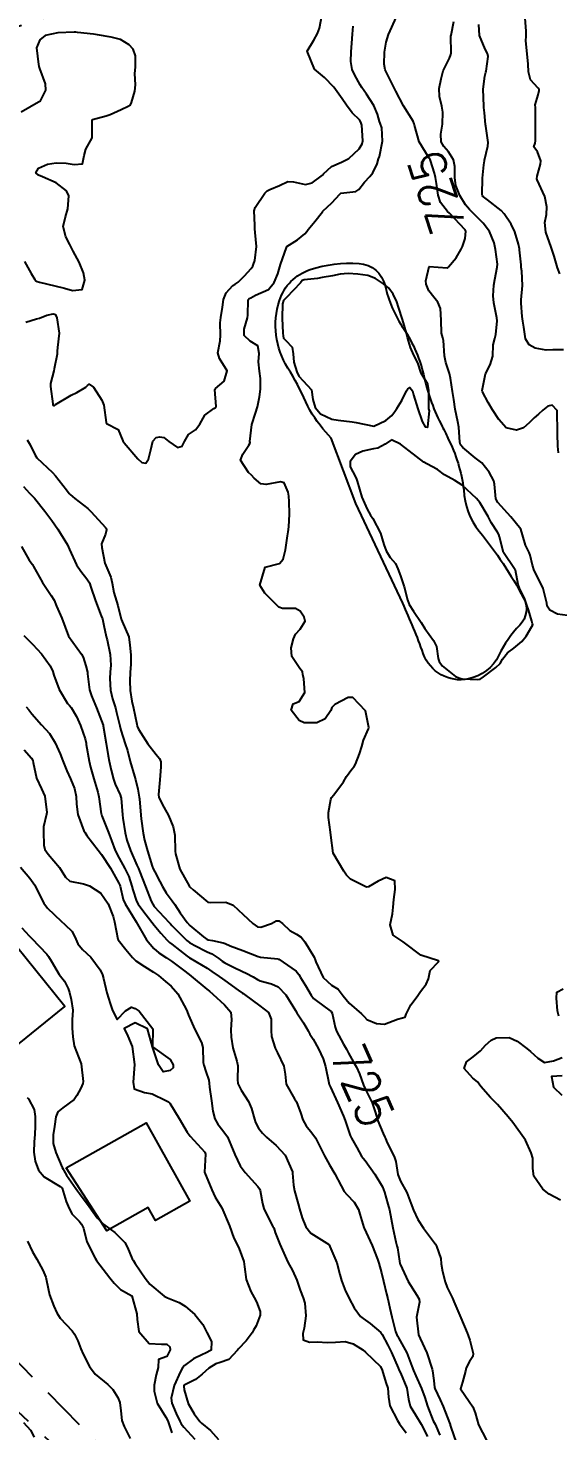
# Model space of a CAD drawing. Header units: metres. Extents: x 298520 to 308411, y 7433745 to 7450750.
# Drawn here: x 303946.2 to 304005.7, y 7440138.4 to 7440296 of the extents above; entities that cross this region are included whole.
import ezdxf
from ezdxf.enums import TextEntityAlignment as Align

# ---------------------------------------------------------------- set-up
doc = ezdxf.new("R2010")
doc.units = ezdxf.units.M
doc.header["$LTSCALE"] = 10
doc.linetypes.add('DASHED', pattern=[0.75, 0.5, -0.25])
for name, color, linetype in [('Cotas', 45, 'Continuous'), ('Curvas de Nivel 1m', 11, 'Continuous'), ('Curvas de Nivel 5m', 15, 'Continuous'), ('Edificações', 30, 'Continuous'), ('Hidrografia', 140, 'Continuous'), ('Vias Secundárias', 230, 'DASHED')]:
    doc.layers.add(name, color=color, linetype=linetype)
doc.styles.add('Style-STANDARD', font='STANDARD.shx')

msp = doc.modelspace()

# ---------------------------------------------------------------- linework, layer by layer
at = {"layer": 'Curvas de Nivel 1m', "flags": 128}
for points, elevation in [([(303945.95, 7440262.97), (303947.17, 7440263.34), (303947.49, 7440263.42), (303948.32, 7440263.73), (303949.01, 7440263.88), (303949.17, 7440263.86), (303949.27, 7440263.82), (303949.34, 7440263.72), (303949.44, 7440263.45), (303949.71, 7440261.71), (303949.52, 7440260.11), (303949.48, 7440259.71), (303949.47, 7440259.36), (303949.15, 7440257.72), (303949.09, 7440257.49), (303948.74, 7440256.06), (303948.74, 7440255.72), (303948.97, 7440253.8), (303948.99, 7440253.72), (303949.05, 7440253.61), (303949.16, 7440253.61), (303949.29, 7440253.72), (303951.06, 7440254.75), (303951.68, 7440255.07), (303952.7, 7440255.67), (303952.88, 7440255.86), (303953.08, 7440256.01), (303953.56, 7440255.67), (303954.5, 7440254.21), (303954.71, 7440253.65), (303954.97, 7440251.7), (303954.98, 7440251.65), (303955.02, 7440251.59), (303956.31, 7440250.92), (303956.84, 7440249.62), (303956.9, 7440249.52), (303957, 7440249.41), (303958.54, 7440247.6), (303958.97, 7440247.19), (303959.44, 7440247.12), (303959.72, 7440247.59), (303959.97, 7440248.61), (303960.21, 7440249.59), (303960.57, 7440250.02), (303961.01, 7440250.07), (303961.43, 7440250), (303962.01, 7440249.56), (303962.99, 7440248.9), (303963.52, 7440249.02), (303963.76, 7440249.54), (303964.22, 7440250.33), (303965.02, 7440250.88), (303965.49, 7440251.52), (303966.04, 7440252.51), (303967.05, 7440253.25), (303967.22, 7440253.33), (303967.33, 7440253.5), (303967.19, 7440255.39), (303967.26, 7440255.5), (303968.23, 7440256.34), (303968.54, 7440257.49), (303967.71, 7440258.89), (303967.5, 7440259.5), (303967.77, 7440260.86), (303967.8, 7440261.49), (303967.77, 7440262.89), (303967.84, 7440263.49), (303968.02, 7440264.66), (303968.13, 7440265.49), (303968.43, 7440266.26), (303969.21, 7440267.08), (303969.45, 7440267.24), (303969.78, 7440267.47), (303970.51, 7440268.18), (303971.24, 7440268.97), (303971.44, 7440269.26), (303971.53, 7440269.46), (303971.66, 7440269.87), (303971.86, 7440271.45), (303971.7, 7440273.04), (303971.68, 7440273.45), (303971.68, 7440273.84), (303971.58, 7440275.46), (303971.71, 7440275.85), (303972.79, 7440277.44), (303973.06, 7440277.71), (303973.34, 7440277.86), (303974.45, 7440278.31), (303975.35, 7440278.76), (303976.02, 7440278.73), (303977.35, 7440278.43), (303978.11, 7440278.61), (303979.12, 7440279.36), (303979.25, 7440279.48), (303979.37, 7440279.63), (303980.28, 7440280.45), (303981.38, 7440280.93), (303982.2, 7440281.33), (303983.39, 7440282.43), (303983.72, 7440282.99), (303983.77, 7440283.31), (303983.66, 7440285.07), (303983.61, 7440285.31), (303983.44, 7440285.63), (303982.58, 7440286.46), (303981.94, 7440287.33), (303981.46, 7440288.04), (303980.52, 7440289.35), (303979.49, 7440290.44), (303978.35, 7440291.37), (303977.52, 7440293.38), (303978.29, 7440294.63), (303978.71, 7440295.37), (303978.94, 7440295.98), (303979.19, 7440297.36)], 723), ([(303946.1, 7440249.75), (303946.43, 7440249.18), (303946.99, 7440248.04), (303947.19, 7440247.74), (303948.96, 7440246.06), (303949.3, 7440245.72), (303950.51, 7440244.13), (303950.83, 7440243.7), (303950.93, 7440243.59), (303951.45, 7440243.17), (303952.91, 7440242.04), (303953.28, 7440241.67), (303954.89, 7440239.91), (303955, 7440239.76), (303955.02, 7440239.65), (303954.88, 7440239.14), (303954.45, 7440238.07), (303954.5, 7440237.65), (303954.84, 7440235.9), (303954.92, 7440235.65), (303955.5, 7440234.32), (303955.66, 7440233.64), (303955.84, 7440232.59), (303956.13, 7440231.63), (303956.28, 7440231.13), (303956.66, 7440229.62), (303956.68, 7440229.54), (303956.76, 7440229.33), (303957.53, 7440227.61), (303957.64, 7440226.7), (303957.74, 7440225.61), (303957.76, 7440224.55), (303957.65, 7440223.61), (303957.62, 7440222.67), (303957.68, 7440221.61), (303957.87, 7440220.38), (303958.05, 7440219.61), (303958.42, 7440217.81), (303958.47, 7440217.6), (303958.62, 7440217.24), (303959.66, 7440215.59), (303960.58, 7440214.4), (303960.95, 7440213.95), (303961.1, 7440213.57), (303961.12, 7440213.02), (303961, 7440211.57), (303960.85, 7440209.9), (303960.89, 7440209.57), (303961.44, 7440208.5), (303961.98, 7440207.56), (303962.48, 7440206.3), (303962.66, 7440205.55), (303962.68, 7440205.34), (303962.72, 7440203.55), (303962.76, 7440203.24), (303963.26, 7440201.54), (303964.29, 7440199.65), (303964.37, 7440199.53), (303964.4, 7440199.49), (303964.74, 7440199.19), (303966.39, 7440197.83), (303966.65, 7440197.77), (303968.39, 7440197.83), (303969.23, 7440197.47), (303970.37, 7440196.45), (303971.43, 7440195.44), (303971.97, 7440195.05), (303972.35, 7440195), (303973.55, 7440195.42), (303974.06, 7440195.71), (303974.36, 7440195.73), (303974.78, 7440195.41), (303975.6, 7440194.65), (303976.34, 7440194.22), (303976.87, 7440193.91), (303977.27, 7440193.38), (303978.31, 7440191.66), (303978.45, 7440191.36), (303978.52, 7440191.14), (303979.35, 7440189.35), (303980.27, 7440188.5), (303981, 7440188.06), (303981.59, 7440187.32), (303982.25, 7440186.48), (303983.65, 7440185.3), (303983.93, 7440184.99), (303984.23, 7440184.66), (303985.32, 7440184.18), (303986.22, 7440184.14), (303987.68, 7440184.7), (303988.23, 7440184.85), (303988.55, 7440184.92), (303988.65, 7440185.24), (303989.17, 7440186.31), (303989.87, 7440187.22), (303990.03, 7440187.46), (303990.27, 7440187.8), (303990.89, 7440188.6), (303991.15, 7440189.21), (303991.35, 7440190.15), (303992.3, 7440191.12), (303992.32, 7440191.2), (303992.3, 7440191.22), (303992.27, 7440191.23), (303990.31, 7440191.86), (303988.46, 7440193.24), (303988.33, 7440193.35), (303987.19, 7440194.1), (303986.86, 7440195.26), (303987.13, 7440196.5), (303987.21, 7440197.26), (303987.27, 7440198.13), (303987.42, 7440199.25), (303987.37, 7440200.21), (303986.42, 7440200.61), (303985.5, 7440200.19), (303984.41, 7440199.53), (303984.2, 7440199.5), (303982.41, 7440200.39), (303981.97, 7440200.87), (303981.67, 7440201.32), (303980.45, 7440203.34), (303980.19, 7440205.34), (303980.14, 7440205.68), (303979.93, 7440207.35), (303979.95, 7440207.91), (303980.19, 7440209.34), (303980.28, 7440209.58), (303980.53, 7440209.86), (303981.6, 7440211.32), (303981.95, 7440211.92), (303982.56, 7440212.77), (303982.81, 7440213.06), (303982.96, 7440213.31), (303983.41, 7440214.48), (303983.67, 7440215.3), (303983.88, 7440216.02), (303984.42, 7440217.29), (303984.47, 7440217.45), (303984.09, 7440219.3), (303982.66, 7440220.8), (303982.15, 7440220.81), (303980.65, 7440220.04), (303980.32, 7440219.67), (303980.18, 7440219.34), (303979.57, 7440218.41), (303978.63, 7440217.96), (303977.2, 7440217.96), (303976.63, 7440218.24), (303975.73, 7440219.4), (303975.96, 7440220.09), (303976.65, 7440220.35), (303977.26, 7440221.38), (303977.15, 7440222.91), (303977.07, 7440223.38), (303977.01, 7440223.7), (303976.7, 7440224.07), (303975.83, 7440225.4), (303975.74, 7440226.39), (303975.99, 7440227.4), (303976.23, 7440227.91), (303976.75, 7440228.47), (303977.31, 7440229.38), (303977.21, 7440229.83), (303976.77, 7440230.52), (303976.21, 7440230.82), (303974.78, 7440230.81), (303974.34, 7440230.97), (303973.89, 7440231.42), (303972.8, 7440232.52), (303972.23, 7440233.44), (303972.83, 7440235.43), (303974.42, 7440235.84), (303974.84, 7440236.36), (303975.1, 7440237.41), (303975.33, 7440238.95), (303975.4, 7440239.4), (303975.48, 7440239.99), (303975.57, 7440241.4), (303975.52, 7440242.81), (303975.47, 7440243.4), (303975.42, 7440243.88), (303974.95, 7440244.91), (303974.55, 7440245.02), (303972.95, 7440244.72), (303972.33, 7440244.82), (303971.59, 7440245.45), (303971.28, 7440245.78), (303970.96, 7440246.09), (303970.07, 7440247.47), (303970.3, 7440248.15), (303971, 7440249.13), (303971.12, 7440249.34), (303971.13, 7440249.46), (303971.12, 7440249.57), (303971.32, 7440251.46), (303971.75, 7440252.74), (303971.97, 7440253.45), (303972.19, 7440254.57), (303972.29, 7440255.44), (303972.29, 7440256.65), (303972.19, 7440257.44), (303972.06, 7440258.49), (303972.15, 7440259.44), (303972, 7440260.32), (303971.14, 7440260.81), (303970.47, 7440261.47), (303970.46, 7440262.16), (303970.84, 7440263.46), (303970.88, 7440263.76), (303970.92, 7440265.46), (303971.04, 7440265.62), (303971.2, 7440265.71), (303971.73, 7440265.98), (303973.2, 7440266.63), (303973.85, 7440267.42), (303974.25, 7440268.4), (303974.56, 7440269.42), (303975.21, 7440271.36), (303975.23, 7440271.41), (303975.24, 7440271.43), (303975.26, 7440271.47), (303976.45, 7440272.22), (303977.29, 7440272.89), (303977.51, 7440273.16), (303977.66, 7440273.38), (303978.39, 7440274.28), (303979.26, 7440275.36), (303979.29, 7440275.39), (303979.31, 7440275.41), (303980.32, 7440276.35), (303981.21, 7440277.34), (303981.27, 7440277.41), (303981.33, 7440277.45), (303983, 7440277.65), (303983.34, 7440277.84), (303983.98, 7440278.67), (303984.58, 7440279.3), (303984.92, 7440279.74), (303985.38, 7440280.74), (303985.56, 7440281.29), (303985.65, 7440281.55), (303986, 7440283.28), (303985.92, 7440284.79), (303985.74, 7440285.29), (303985.66, 7440285.51), (303985.44, 7440286.3), (303985.03, 7440287.29), (303984.2, 7440288.58), (303983.67, 7440289.31), (303983.49, 7440289.62), (303982.88, 7440290.7), (303982.6, 7440291.32), (303982.43, 7440292.25), (303982.46, 7440293.32), (303982.55, 7440294.31), (303982.63, 7440295.32), (303982.69, 7440296.19)], 724), ([(304005.76, 7440248.28), (304005.67, 7440249.04), (304005.65, 7440250.41), (304005.63, 7440251.04), (304005.62, 7440252.47), (304005.61, 7440253.04), (304005.06, 7440253.62), (304004.57, 7440253.54), (304003.98, 7440253.06), (304003.5, 7440252.61), (304003.04, 7440252.22), (304002.45, 7440251.66), (304001.83, 7440251.09), (304001.02, 7440250.82), (303999.88, 7440251.11), (303999.04, 7440252.01), (303998.36, 7440253.13), (303997.85, 7440253.93), (303997.23, 7440255.15), (303997.2, 7440255.28), (303997.55, 7440257.14), (303998.07, 7440258.18), (303998.37, 7440259.13), (303998.42, 7440260.41), (303998.6, 7440261.13), (303998.71, 7440261.56), (303998.88, 7440263.12), (303998.84, 7440263.46), (303998.48, 7440265.13), (303998.42, 7440265.9), (303998.51, 7440267.13), (303998.61, 7440267.74), (303998.88, 7440269.12), (303998.9, 7440269.47), (303998.69, 7440271.13), (303998.52, 7440271.88), (303998.01, 7440273.13), (303997.3, 7440274.06), (303996.22, 7440275.16), (303995.78, 7440275.62), (303995.32, 7440276.14), (303994.66, 7440277.18), (303994.24, 7440278.29), (303994.1, 7440279.18), (303994.1, 7440280.45), (303993.96, 7440281.18), (303993.39, 7440282.07), (303992.88, 7440282.68), (303992.58, 7440283.2), (303992.54, 7440284.08), (303992.72, 7440285.2), (303992.78, 7440286.53), (303992.66, 7440287.2), (303992.38, 7440288.3), (303992.35, 7440289.21), (303992.57, 7440290.28), (303992.82, 7440291.2), (303993.52, 7440292.6), (303993.68, 7440293.03), (303993.7, 7440293.19), (303993.68, 7440295.06), (303993.69, 7440295.19), (303994.02, 7440296.74)], 726), ([(304006.3, 7440259.87), (304005.13, 7440259.87), (304004.38, 7440259.81), (304003.13, 7440260.03), (304002.47, 7440260.41), (304002.04, 7440261.09), (304001.85, 7440262.4), (304001.76, 7440263.09), (304001.67, 7440263.59), (304001.55, 7440265.09), (304001.57, 7440265.47), (304001.71, 7440267.09), (304001.63, 7440268.7), (304001.58, 7440269.09), (304001.55, 7440269.4), (304001.39, 7440271.1), (304001.37, 7440271.21), (304001.27, 7440271.71), (304000.87, 7440273.1), (304000.45, 7440273.96), (303999.67, 7440275.12), (303999.32, 7440275.5), (303997.78, 7440276.68), (303997.33, 7440277.03), (303997.27, 7440277.08), (303997.23, 7440277.14), (303997.19, 7440277.28), (303997.22, 7440279.14), (303997.38, 7440280.62), (303997.45, 7440281.07), (303997.46, 7440281.14), (303997.81, 7440282.73), (303997.84, 7440283.14), (303997.59, 7440284.98), (303997.57, 7440285.14), (303997.45, 7440286.46), (303997.38, 7440287.07), (303997.38, 7440287.14), (303997.38, 7440287.21), (303997.31, 7440289.14), (303997.5, 7440290.57), (303997.6, 7440291.04), (303997.62, 7440291.14), (303997.87, 7440292.79), (303997.8, 7440293.14), (303997.53, 7440293.61), (303996.89, 7440295.15), (303996.81, 7440296.4)], 727), ([(304005.89, 7440268.39), (304005.64, 7440269.05), (304005.26, 7440270.36), (304005.06, 7440271.05), (304004.93, 7440271.39), (304004.32, 7440273.06), (304004.22, 7440274.14), (304004.39, 7440275.06), (304004.46, 7440275.92), (304004.23, 7440277.06), (304003.36, 7440278.94), (304003.31, 7440279.07), (304003.37, 7440279.34), (304003.74, 7440280.7), (304003.76, 7440281.07), (304003.39, 7440282.1), (304002.99, 7440282.66), (304003.12, 7440283.07), (304003.17, 7440283.31), (304003.16, 7440285.07), (304003.18, 7440286.81), (304003.17, 7440287.07), (304003.15, 7440287.38), (304003.47, 7440288.49), (304003.58, 7440288.97), (304003.58, 7440289.07), (304003.48, 7440289.23), (304002.6, 7440290.19), (304002.39, 7440291.09), (304002.36, 7440291.93), (304002.24, 7440293.09), (304002.09, 7440294.55), (304002.11, 7440295.09), (304002.12, 7440295.65), (304002.02, 7440297.09)], 728), ([(303945.82, 7440269.76), (303946.57, 7440268.41), (303946.95, 7440267.74), (303947.08, 7440267.61), (303947.21, 7440267.54), (303947.49, 7440267.46), (303949.21, 7440267.05), (303950.28, 7440266.78), (303951.2, 7440266.52), (303952.27, 7440266.62), (303952.57, 7440267.68), (303952.41, 7440268.49), (303951.95, 7440269.68), (303951.26, 7440270.95), (303951.02, 7440271.45), (303950.9, 7440271.7), (303950.44, 7440272.53), (303950.14, 7440273.71), (303950.4, 7440274.8), (303950.68, 7440275.7), (303950.79, 7440277.16), (303950.52, 7440277.7), (303949.35, 7440278.6), (303947.82, 7440279.27), (303947.36, 7440279.47), (303947.08, 7440279.74), (303947.37, 7440280.27), (303948.38, 7440280.72), (303949.37, 7440280.84), (303950.5, 7440280.83), (303951.37, 7440280.65), (303952.3, 7440280.75), (303952.49, 7440281.68), (303952.69, 7440282.39), (303953.41, 7440283.67), (303953.4, 7440285.67), (303953.4, 7440285.7), (303953.43, 7440285.72), (303954.96, 7440286.13), (303955.44, 7440286.29), (303956.64, 7440286.83), (303957.45, 7440287.2), (303957.7, 7440287.37), (303957.81, 7440287.62), (303958.18, 7440288.9), (303958.25, 7440289.61), (303958.21, 7440290.9), (303958.27, 7440291.61), (303958.28, 7440292.86), (303957.99, 7440293.62), (303957.54, 7440294.09), (303956.59, 7440294.69), (303955.55, 7440294.96), (303953.99, 7440295.22), (303953.55, 7440295.29), (303951.76, 7440295.48), (303951.55, 7440295.51), (303951.38, 7440295.52), (303949.55, 7440295.46), (303948.14, 7440295.14), (303947.54, 7440294.68), (303947.17, 7440293.75), (303947.36, 7440291.89), (303947.4, 7440291.74), (303947.42, 7440291.66), (303947.5, 7440291.46), (303948.11, 7440289.73), (303948.17, 7440289.03), (303947.51, 7440287.74), (303947.47, 7440287.72), (303947.45, 7440287.71), (303947.37, 7440287.66), (303945.44, 7440286.56)], 722), ([(303945.45, 7440237.76), (303946.34, 7440236.24), (303946.7, 7440235.74), (303946.75, 7440235.66), (303946.83, 7440235.52), (303947.84, 7440233.73), (303948.79, 7440232.25), (303949.12, 7440231.72), (303949.41, 7440231.08), (303950.01, 7440229.71), (303950.74, 7440227.7), (303952.2, 7440225.68), (303952.38, 7440225.34), (303952.7, 7440224.35), (303952.87, 7440223.67), (303952.89, 7440223.47), (303953.12, 7440221.67), (303953.34, 7440220.98), (303953.89, 7440219.66), (303954.62, 7440217.71), (303954.64, 7440217.66), (303954.64, 7440217.65), (303954.65, 7440217.63), (303954.97, 7440215.64), (303955.2, 7440214.26), (303955.32, 7440213.64), (303955.55, 7440212.64), (303955.8, 7440211.63), (303955.98, 7440211.07), (303956.53, 7440209.88), (303956.63, 7440209.62), (303956.65, 7440209.49), (303956.81, 7440207.62), (303956.84, 7440207.27), (303957.1, 7440205.61), (303957.28, 7440204.79), (303957.69, 7440203.61), (303958.43, 7440201.97), (303958.6, 7440201.6), (303958.72, 7440201.3), (303959.38, 7440199.59), (303960.03, 7440197.94), (303960.2, 7440197.58), (303960.38, 7440197.34), (303962.03, 7440195.55), (303962.18, 7440195.38), (303962.35, 7440195.21), (303964.04, 7440193.53), (303964.33, 7440193.31), (303964.84, 7440193.01), (303966.32, 7440192.26), (303966.83, 7440192.01), (303967.62, 7440191.49), (303968.01, 7440191.2), (303968.3, 7440191.02), (303969.25, 7440190.51), (303970.29, 7440190.03), (303970.68, 7440189.85), (303971.48, 7440189.44), (303971.98, 7440189.14), (303972.28, 7440188.99), (303973.52, 7440188.66), (303974.27, 7440188.32), (303975.15, 7440187.4), (303976.24, 7440185.64), (303976.39, 7440185.39), (303977.12, 7440184.28), (303977.64, 7440183.37), (303977.84, 7440183), (303978.2, 7440182.42), (303978.81, 7440181.35), (303979.32, 7440180.21), (303979.6, 7440179.35), (303979.97, 7440177.52), (303980.01, 7440177.34), (303980.14, 7440177.03), (303980.95, 7440175.33), (303981.63, 7440173.79), (303981.81, 7440173.32), (303982.08, 7440172.5), (303982.37, 7440171.61), (303982.5, 7440171.31), (303983.1, 7440170.26), (303983.63, 7440169.3), (303983.81, 7440169.07), (303984.04, 7440168.82), (303985.13, 7440167.28), (303986, 7440165.84), (303986.23, 7440165.27), (303986.61, 7440163.89), (303986.77, 7440163.26), (303986.97, 7440162.26), (303987.16, 7440161.25), (303987.5, 7440159.67), (303987.62, 7440159.24), (303987.67, 7440159), (303987.91, 7440157.49), (303987.95, 7440157.24), (303987.98, 7440157.16), (303988.87, 7440155.23), (303989.86, 7440153.69), (303990.1, 7440153.22), (303990.15, 7440152.92), (303989.83, 7440151.22), (303990.04, 7440149.22), (303990.21, 7440148.81), (303990.98, 7440147.21), (303991.57, 7440145.39), (303991.6, 7440145.2), (303991.74, 7440144.09), (303991.83, 7440143.3), (303991.86, 7440143.2), (303992.48, 7440141.95), (303992.81, 7440141.18), (303993.51, 7440139.34), (303993.58, 7440139.17), (303993.61, 7440139.1), (303993.68, 7440138.85), (303994.28, 7440137.16)], 726), ([(303945.73, 7440227.76), (303946.73, 7440226.77), (303947.72, 7440225.73), (303948.7, 7440224.35), (303949, 7440223.72), (303949.1, 7440223.3), (303949.68, 7440221.71), (303950.65, 7440220.14), (303950.85, 7440219.9), (303951.03, 7440219.69), (303951.64, 7440218.69), (303952.11, 7440217.68), (303952.6, 7440216.15), (303952.71, 7440215.67), (303952.73, 7440215.53), (303953.08, 7440213.66), (303953.23, 7440212.99), (303953.6, 7440211.66), (303954.03, 7440210.16), (303954.14, 7440209.65), (303954.43, 7440207.73), (303954.45, 7440207.65), (303954.5, 7440207.51), (303955.22, 7440205.64), (303955.56, 7440204.73), (303955.99, 7440203.63), (303956.44, 7440202.76), (303957.08, 7440201.62), (303957.5, 7440200.7), (303957.86, 7440199.61), (303957.98, 7440199.19), (303958.39, 7440197.95), (303958.56, 7440197.6), (303959.08, 7440196.89), (303960.1, 7440195.58), (303960.35, 7440195.24), (303961.1, 7440194.33), (303961.83, 7440193.56), (303962.09, 7440193.31), (303962.33, 7440193.12), (303964.08, 7440191.77), (303964.31, 7440191.59), (303964.41, 7440191.53), (303966.3, 7440190.4), (303966.84, 7440190.05), (303967.65, 7440189.49), (303968.02, 7440189.22), (303968.28, 7440189.02), (303969.78, 7440187.95), (303970.26, 7440187.62), (303970.36, 7440187.55), (303970.49, 7440187.46), (303972.24, 7440186.19), (303973.18, 7440185.42), (303973.51, 7440184.7), (303973.49, 7440183.42), (303973.54, 7440182.75), (303973.93, 7440181.41), (303974.19, 7440180.9), (303974.92, 7440179.4), (303975.06, 7440178.49), (303975.19, 7440177.4), (303976.12, 7440175.74), (303976.33, 7440175.39), (303976.81, 7440174.08), (303977.04, 7440173.38), (303977.43, 7440172.71), (303978.08, 7440171.93), (303978.48, 7440171.36), (303978.94, 7440170.47), (303979.5, 7440169.35), (303980.03, 7440168.34), (303980.63, 7440167.33), (303981.37, 7440165.96), (303981.7, 7440165.32), (303981.99, 7440164.99), (303982.82, 7440164.15), (303983.29, 7440163.3), (303983.45, 7440162.78), (303983.91, 7440161.29), (303983.95, 7440161.2), (303984.84, 7440159.28), (303985.45, 7440157.73), (303985.6, 7440157.27), (303985.89, 7440156.18), (303986.1, 7440155.27), (303986.44, 7440153.84), (303986.58, 7440153.26), (303986.81, 7440152.23), (303987.03, 7440151.25), (303987.45, 7440149.6), (303987.61, 7440149.24), (303987.67, 7440149.11), (303987.8, 7440148.9), (303988.72, 7440147.23), (303989.29, 7440145.7), (303989.47, 7440145.22), (303989.75, 7440144.63), (303990.38, 7440143.21), (303990.75, 7440142.18), (303991.05, 7440141.21), (303991.69, 7440139.59), (303991.89, 7440139.2), (303992.45, 7440137.97)], 727), ([(303945.98, 7440219.75), (303946.3, 7440219.41), (303946.64, 7440218.98), (303947.7, 7440217.73), (303948.61, 7440216.75), (303949.26, 7440215.71), (303949.81, 7440214.48), (303950.11, 7440213.7), (303950.56, 7440212.59), (303950.97, 7440211.69), (303951.42, 7440210.58), (303951.6, 7440209.68), (303951.64, 7440208.81), (303951.81, 7440207.68), (303952.48, 7440205.83), (303952.57, 7440205.67), (303952.81, 7440205.32), (303954.06, 7440203.65), (303954.45, 7440203.17), (303955.47, 7440201.64), (303956.41, 7440199.95), (303956.51, 7440199.74), (303956.54, 7440199.63), (303956.89, 7440198.12), (303957.09, 7440197.62), (303958.35, 7440195.6), (303959.5, 7440193.59), (303960.32, 7440192.62), (303960.88, 7440192.13), (303961.73, 7440191.56), (303962.31, 7440191.18), (303963.64, 7440190.19), (303964.29, 7440189.7), (303964.5, 7440189.53), (303966.27, 7440188.04), (303966.57, 7440187.81), (303966.93, 7440187.5), (303968.25, 7440186.31), (303968.95, 7440185.47), (303969.06, 7440184.64), (303968.96, 7440183.47), (303968.99, 7440182.68), (303969.2, 7440181.47), (303969.66, 7440179.98), (303969.76, 7440179.46), (303969.7, 7440177.91), (303969.74, 7440177.46), (303970.13, 7440176.72), (303970.95, 7440175.45), (303971.3, 7440174.64), (303971.61, 7440173.44), (303971.73, 7440173.08), (303972.08, 7440172.44), (303972.54, 7440171.89), (303972.96, 7440171.42), (303974.06, 7440170.48), (303975.08, 7440169.4), (303975.88, 7440167.54), (303975.91, 7440167.39), (303976, 7440166.03), (303976.12, 7440165.39), (303976.52, 7440163.93), (303976.66, 7440163.38), (303976.96, 7440162.37), (303977.37, 7440161.37), (303977.94, 7440160.65), (303979.74, 7440159.53), (303979.92, 7440159.43), (303980, 7440159.34), (303980.08, 7440159.17), (303980.85, 7440157.33), (303981.22, 7440155.99), (303981.38, 7440155.32), (303981.86, 7440154.15), (303982.13, 7440153.59), (303982.27, 7440153.31), (303982.8, 7440152.26), (303983.54, 7440151.29), (303983.83, 7440151.06), (303984.61, 7440150.5), (303985.81, 7440149.49), (303985.96, 7440149.27), (303986.59, 7440148.06), (303986.99, 7440147.25), (303987.76, 7440145.54), (303987.88, 7440145.24), (303988.01, 7440144.97), (303988.72, 7440143.23), (303988.93, 7440142.02), (303989.09, 7440141.23), (303989.7, 7440140.23), (303990.34, 7440139.21), (303991.05, 7440137.82)], 728), ([(303945.75, 7440214.92), (303946.58, 7440214.01), (303946.73, 7440213.74), (303946.79, 7440213.52), (303947.16, 7440211.73), (303947.71, 7440210.55), (303948.07, 7440209.72), (303948.31, 7440207.91), (303948.29, 7440207.72), (303947.94, 7440206.27), (303947.92, 7440205.73), (303947.97, 7440204.21), (303948.1, 7440203.72), (303948.45, 7440203.23), (303949.74, 7440201.71), (303950.42, 7440200.62), (303950.89, 7440200.17), (303952.41, 7440199.89), (303953.1, 7440199.66), (303954.39, 7440198.82), (303955.21, 7440197.64), (303955.77, 7440196.22), (303955.92, 7440195.63), (303956.29, 7440193.68), (303956.31, 7440193.63), (303956.33, 7440193.59), (303957.19, 7440192.49), (303957.92, 7440191.61), (303958.31, 7440191.23), (303959.29, 7440190.6), (303960.29, 7440189.98), (303960.85, 7440189.57), (303961.63, 7440188.91), (303962.27, 7440188.39), (303963.01, 7440187.54), (303963.95, 7440185.82), (303964.07, 7440185.53), (303964.23, 7440185.14), (303964.94, 7440183.52), (303965.66, 7440182.05), (303965.82, 7440181.51), (303965.87, 7440179.81), (303965.92, 7440179.51), (303966.16, 7440178.82), (303966.49, 7440177.85), (303966.54, 7440177.5), (303966.58, 7440177.06), (303966.78, 7440175.5), (303966.96, 7440174.36), (303967.18, 7440173.49), (303967.5, 7440172.9), (303968.08, 7440172.19), (303968.58, 7440171.47), (303968.97, 7440170.56), (303969.4, 7440169.47), (303970.03, 7440168.21), (303970.57, 7440167.45), (303972, 7440165.9), (303972.2, 7440165.64), (303972.28, 7440165.44), (303972.52, 7440163.98), (303972.68, 7440163.43), (303973.09, 7440162.55), (303973.7, 7440161.41), (303973.78, 7440161.24), (303973.94, 7440160.74), (303974.47, 7440159.4), (303974.9, 7440158.41), (303975.37, 7440157.4), (303975.89, 7440156.47), (303976.36, 7440155.38), (303976.75, 7440154.26), (303977.08, 7440153.37), (303977.26, 7440152.78), (303977.4, 7440151.37), (303977.19, 7440149.99), (303977.04, 7440149.37), (303977.09, 7440148.67), (303977.79, 7440148.42), (303978.7, 7440148.45), (303979.79, 7440148.37), (303980.73, 7440148.4), (303981.79, 7440148.49), (303982.7, 7440148.22), (303983.79, 7440147.54), (303984.1, 7440147.29), (303985.76, 7440145.67), (303985.94, 7440145.27), (303986.36, 7440143.88), (303986.58, 7440143.26), (303986.68, 7440142.22), (303986.82, 7440141.25), (303987.69, 7440139.63), (303987.92, 7440139.24), (303988.65, 7440138.21)], 729), ([(303945.52, 7440194.93), (303946.34, 7440194.03), (303946.64, 7440193.74), (303948.32, 7440191.97), (303948.5, 7440191.72), (303948.79, 7440191.23), (303949.7, 7440189.71), (303950.28, 7440188.94), (303950.71, 7440188.14), (303950.84, 7440187.69), (303951.05, 7440186.89), (303951.22, 7440185.69), (303951.15, 7440184.62), (303951.16, 7440183.69), (303951.22, 7440182.7), (303951.37, 7440181.68), (303952.16, 7440179.67), (303952.38, 7440177.67), (303952.36, 7440177.44), (303952.13, 7440176.93), (303951.69, 7440176.11), (303951.37, 7440175.68), (303950.1, 7440174.74), (303949.53, 7440174.27), (303949.33, 7440173.71), (303949.16, 7440172.63), (303949.01, 7440171.71), (303949.04, 7440170.73), (303949.32, 7440169.71), (303950.03, 7440168.03), (303950.14, 7440167.82), (303950.21, 7440167.7), (303950.53, 7440167.18), (303951.57, 7440165.68), (303951.74, 7440165.42), (303951.99, 7440165.1), (303953.08, 7440163.66), (303953.96, 7440162.38), (303954.7, 7440161.64), (303955.94, 7440160.74), (303957.06, 7440159.61), (303957.36, 7440159.05), (303957.9, 7440157.77), (303958.01, 7440157.6), (303958.24, 7440157.26), (303959.37, 7440155.59), (303959.87, 7440154.93), (303961.47, 7440153.56), (303961.85, 7440153.37), (303963.17, 7440152.87), (303963.84, 7440152.47), (303964.93, 7440151.52), (303965.82, 7440150.39), (303966.29, 7440149.5), (303966.79, 7440148.49), (303966.76, 7440147.5), (303966.12, 7440147.17), (303965.78, 7440147.04), (303964.76, 7440146.53), (303963.76, 7440145.79), (303963.56, 7440145.53), (303963.32, 7440145.1), (303962.59, 7440143.55), (303962.27, 7440142.11), (303962.34, 7440141.55), (303962.83, 7440140.41), (303963.24, 7440139.54), (303963.39, 7440139.25), (303963.68, 7440138.88), (303964.92, 7440137.52)], 731), ([(303946.11, 7440175.88), (303946.25, 7440175.75), (303946.9, 7440174.53), (303947.01, 7440173.74), (303947.01, 7440172.66), (303946.95, 7440171.74), (303946.89, 7440170.9), (303946.87, 7440169.74), (303947.01, 7440168.72), (303947.39, 7440167.73), (303948.01, 7440166.97), (303949.81, 7440165.89), (303949.99, 7440165.76), (303950.03, 7440165.7), (303950.49, 7440164.21), (303950.69, 7440163.69), (303951.1, 7440162.82), (303951.96, 7440162), (303952.22, 7440161.67), (303952.41, 7440161.2), (303952.79, 7440159.66), (303953.73, 7440157.83), (303953.85, 7440157.65), (303953.9, 7440157.57), (303955.39, 7440155.63), (303955.87, 7440155.02), (303956.58, 7440154.34), (303957.85, 7440153.6), (303958.41, 7440151.59), (303958.47, 7440150.95), (303958.65, 7440149.59), (303959.79, 7440148.27), (303961.18, 7440148.18), (303961.79, 7440148.19), (303962.13, 7440147.9), (303962.17, 7440147.55), (303961.78, 7440146.8), (303960.86, 7440146.48), (303960.82, 7440145.57), (303960.57, 7440144.75), (303960.38, 7440143.57), (303960.38, 7440142.92), (303960.71, 7440141.57), (303961.69, 7440139.99), (303961.9, 7440139.56), (303962.36, 7440138.24)], 732), ([(303946.13, 7440159.75), (303946.72, 7440158.55), (303947.18, 7440157.73), (303947.88, 7440156.5), (303948.21, 7440155.72), (303948.26, 7440155.32), (303948.61, 7440153.71), (303949.08, 7440152.47), (303949.42, 7440151.7), (303949.82, 7440151.09), (303951.16, 7440149.68), (303951.43, 7440149.31), (303951.79, 7440148.55), (303952.13, 7440147.67), (303952.39, 7440147.05), (303953.11, 7440145.66), (303953.75, 7440144.81), (303955.15, 7440143.64), (303955.73, 7440143.1), (303956.3, 7440142.2), (303956.5, 7440141.62), (303956.61, 7440140.71), (303956.73, 7440139.61), (303956.99, 7440138.92), (303957.66, 7440137.6)], 733), ([(303945.68, 7440139.39), (303946.46, 7440138.53), (303946.9, 7440137.73)], 734)]:
    msp.add_lwpolyline(points, dxfattribs=dict(at, elevation=elevation))
at = {"layer": 'Curvas de Nivel 1m', "elevation": 724, "flags": 128}
for points in [[(303975.2, 7440265.72), (303974.89, 7440265.41), (303974.78, 7440265), (303974.73, 7440263.41), (303974.82, 7440261.74), (303974.83, 7440261.41), (303974.88, 7440261.15), (303975.14, 7440260.91), (303975.87, 7440260.14), (303975.96, 7440259.4), (303976.04, 7440258.47), (303976.36, 7440257.39), (303976.6, 7440256.9), (303977.08, 7440256.37), (303978.04, 7440255.37), (303978.16, 7440254.27), (303978.43, 7440253.37), (303979.04, 7440252.65), (303980.31, 7440252.07), (303981.03, 7440251.94), (303982.6, 7440251.75), (303983.03, 7440251.69), (303985.02, 7440251.29), (303986.38, 7440251.92), (303987.04, 7440252.49), (303987.39, 7440252.91), (303987.62, 7440253.25), (303988.15, 7440254.16), (303988.69, 7440255.24), (303988.83, 7440255.49), (303989.08, 7440255.64), (303989.37, 7440255.24), (303989.49, 7440254.81), (303989.97, 7440253.23), (303990.46, 7440251.79), (303990.78, 7440251.22), (303991.02, 7440251.16), (303991.08, 7440251.22), (303991.28, 7440252.99), (303991.21, 7440253.22), (303991.19, 7440253.35), (303991.2, 7440255.22), (303991.19, 7440255.34), (303991.08, 7440255.98), (303990.32, 7440257.23), (303989.95, 7440258.39), (303989.53, 7440259.24), (303989.13, 7440260.1), (303988.79, 7440261.24), (303988.68, 7440261.71), (303988.24, 7440263.25), (303987.79, 7440264.65), (303987.59, 7440265.26), (303987.2, 7440266.12), (303986.71, 7440266.77), (303986.12, 7440267.28), (303985.22, 7440267.88), (303984.34, 7440268.19), (303983.23, 7440268.35), (303982.14, 7440268.42), (303981.23, 7440268.34), (303980.4, 7440268.17), (303979.22, 7440267.97), (303978.7, 7440267.88), (303977.22, 7440267.7), (303976.98, 7440267.62), (303976.78, 7440267.39)], [(303987.01, 7440249.76), (303986.31, 7440249.27), (303985.47, 7440248.81), (303984.99, 7440248.72), (303983.8, 7440248.49), (303982.98, 7440248.11), (303982.38, 7440247.32), (303982.36, 7440246.71), (303982.96, 7440245.59), (303983.09, 7440245.31), (303983.14, 7440245.12), (303983.66, 7440243.3), (303984.26, 7440241.94), (303984.65, 7440241.29), (303984.9, 7440240.91), (303985.76, 7440239.28), (303986.16, 7440237.98), (303986.4, 7440237.27), (303986.85, 7440236.54), (303987.44, 7440235.86), (303987.72, 7440235.26), (303988.03, 7440234.46), (303988.44, 7440233.25), (303988.79, 7440231.77), (303988.98, 7440231.24), (303989.49, 7440230.52), (303990.35, 7440229.22), (303990.75, 7440228.55), (303991.71, 7440227.21), (303992.06, 7440226.53), (303992.26, 7440225.2), (303992.36, 7440224.85), (303992.7, 7440224.36), (303994.2, 7440223.17), (303994.69, 7440222.97), (303994.93, 7440222.92), (303996.69, 7440222.82), (303996.96, 7440222.88), (303997.35, 7440223.14), (303998.7, 7440224.17), (303999.19, 7440224.64), (303999.47, 7440225.11), (304000.02, 7440225.81), (304000.73, 7440226.35), (304001.63, 7440227.09), (304002.12, 7440227.7), (304002.76, 7440228.77), (304002.86, 7440228.98), (304002.85, 7440229.07), (304002.77, 7440229.38), (304002.37, 7440230.66), (304002.23, 7440231.08), (304001.92, 7440231.96), (304001.39, 7440233.09), (304001.22, 7440233.5), (304000.91, 7440235.1), (304000.89, 7440235.16), (304000.83, 7440235.26), (303999.59, 7440237.11), (303999.14, 7440238.86), (303999.05, 7440239.12), (303998.89, 7440239.39), (303998.21, 7440240.45), (303997.86, 7440241.14), (303996.93, 7440242.7), (303996.56, 7440243.15), (303994.95, 7440244.67), (303994.12, 7440245.18), (303992.96, 7440245.81), (303992.17, 7440246.41), (303990.97, 7440247.05), (303990.64, 7440247.22), (303988.99, 7440248.5), (303988.03, 7440249.25)]]:
    msp.add_lwpolyline(points, close=True, dxfattribs=at)
at = {"layer": 'Curvas de Nivel 5m', "flags": 128}
for points, elevation in [([(304006.77, 7440230.03), (304005.64, 7440230.18), (304004.78, 7440230.6), (304004.5, 7440231.05), (304004.43, 7440231.41), (304004.02, 7440233.06), (304003.25, 7440234.64), (304003.02, 7440235.07), (304002.84, 7440235.68), (304002.56, 7440236.79), (304002.46, 7440237.08), (304002.04, 7440237.9), (304001.72, 7440239.09), (304001.51, 7440239.72), (304000.9, 7440240.51), (304000.39, 7440241.11), (303998.93, 7440242.7), (303998.73, 7440243.12), (303998.57, 7440244.75), (303998.49, 7440245.13), (303997.96, 7440246.13), (303997.14, 7440247.15), (303996.98, 7440247.29), (303996.41, 7440247.72), (303995, 7440248.87), (303994.76, 7440249.17), (303994.69, 7440249.49), (303994.56, 7440251.17), (303994.46, 7440251.75), (303994.16, 7440253.18), (303993.99, 7440254.26), (303993.84, 7440255.18), (303993.62, 7440256.66), (303993.52, 7440257.19), (303993.11, 7440258.44), (303992.94, 7440259.19), (303992.84, 7440260.89), (303992.78, 7440261.2), (303992.62, 7440261.73), (303992.59, 7440263.2), (303992.49, 7440264.51), (303992.21, 7440265.2), (303991.76, 7440265.77), (303991.21, 7440266.47), (303990.9, 7440267.22), (303990.85, 7440267.59), (303991.24, 7440269.22), (303993.24, 7440269.07), (303993.32, 7440269.11), (303993.39, 7440269.19), (303994.25, 7440270.18), (303994.83, 7440271.17), (303994.97, 7440271.47), (303995.27, 7440272.37), (303995.35, 7440273.17), (303995.29, 7440273.31), (303993.51, 7440275.19), (303993.31, 7440275.39), (303992.52, 7440276.39), (303992.23, 7440277.21), (303992.04, 7440278.53), (303991.94, 7440279.21), (303991.85, 7440279.69), (303991.38, 7440281.13), (303991.34, 7440281.22), (303991.23, 7440281.38), (303990.11, 7440283.23), (303989.6, 7440285.07), (303989.56, 7440285.24), (303989.44, 7440285.52), (303988.37, 7440287.25), (303987.48, 7440288.89), (303987.3, 7440289.26), (303986.69, 7440290.47), (303986.31, 7440291.28), (303986.17, 7440291.95), (303986.23, 7440293.28), (303986.41, 7440294.41), (303986.67, 7440295.27), (303987.57, 7440297.26)], 725), ([(303945.69, 7440244.51), (303946.37, 7440243.75), (303946.92, 7440243.19), (303948.1, 7440241.73), (303948.89, 7440240.67), (303949.53, 7440239.71), (303950.62, 7440237.95), (303950.75, 7440237.7), (303950.86, 7440237.43), (303951.64, 7440235.69), (303952.13, 7440234.98), (303952.82, 7440234.15), (303953.1, 7440233.67), (303953.27, 7440233.21), (303953.79, 7440231.66), (303954.43, 7440229.99), (303954.55, 7440229.65), (303954.75, 7440228.71), (303954.93, 7440227.83), (303954.98, 7440227.65), (303955.08, 7440227.3), (303955.44, 7440225.64), (303955.5, 7440224.44), (303955.43, 7440223.64), (303955.38, 7440222.94), (303955.45, 7440221.64), (303955.67, 7440220.65), (303956.01, 7440219.63), (303956.15, 7440219.14), (303956.5, 7440217.62), (303956.62, 7440217.15), (303957.1, 7440215.61), (303957.35, 7440214.84), (303957.68, 7440213.61), (303958.16, 7440211.99), (303958.28, 7440211.6), (303958.53, 7440210.52), (303958.69, 7440209.6), (303958.71, 7440209.41), (303958.87, 7440207.6), (303958.91, 7440207.19), (303959.11, 7440205.59), (303959.29, 7440204.77), (303959.63, 7440203.59), (303960.14, 7440201.87), (303960.25, 7440201.58), (303960.42, 7440201.22), (303961, 7440200.16), (303961.3, 7440199.57), (303961.71, 7440198.87), (303962.39, 7440197.96), (303962.68, 7440197.55), (303963.28, 7440196.63), (303964.06, 7440195.53), (303964.35, 7440195.22), (303965.91, 7440193.94), (303966.33, 7440193.64), (303966.43, 7440193.6), (303966.9, 7440193.5), (303968.1, 7440193.25), (303968.33, 7440193.17), (303968.88, 7440192.92), (303970.32, 7440192.41), (303972.02, 7440191.72), (303972.31, 7440191.64), (303974.26, 7440191.45), (303974.3, 7440191.44), (303974.37, 7440191.41), (303976.29, 7440190.08), (303976.6, 7440189.7), (303976.8, 7440189.38), (303977.35, 7440188.45), (303977.97, 7440187.36), (303978.26, 7440187.01), (303979.56, 7440186.03), (303980.24, 7440185.53), (303980.35, 7440185.34), (303980.67, 7440183.79), (303980.83, 7440183.33), (303981.63, 7440181.88), (303981.94, 7440181.32), (303982.18, 7440180.85), (303982.73, 7440179.87), (303983.06, 7440179.31), (303983.41, 7440178.55), (303983.86, 7440177.29), (303984.13, 7440176.71), (303984.82, 7440175.28), (303985.21, 7440174.17), (303985.49, 7440173.28), (303986.08, 7440171.86), (303986.25, 7440171.44), (303986.32, 7440171.27), (303986.53, 7440170.8), (303987.31, 7440169.25), (303987.48, 7440168.69), (303987.73, 7440167.24), (303988.01, 7440166.5), (303988.73, 7440165.23), (303989.19, 7440164.02), (303989.47, 7440163.23), (303989.96, 7440162.17), (303990.58, 7440161.21), (303991.93, 7440159.41), (303992.05, 7440159.2), (303992.53, 7440157.82), (303992.59, 7440157.19), (303992.72, 7440156.36), (303993.03, 7440155.18), (303993.24, 7440154.56), (303993.85, 7440153.34), (303993.94, 7440153.17), (303994.02, 7440152.99), (303994.79, 7440151.16), (303995.5, 7440149.46), (303995.63, 7440149.15), (303995.8, 7440148.63), (303996.17, 7440147.15), (303996.12, 7440146.8), (303995.77, 7440146.22), (303995.39, 7440145.52), (303995.3, 7440145.15), (303994.97, 7440143.93), (303994.76, 7440143.16), (303995.72, 7440141.73), (303996.13, 7440141.15), (303996.38, 7440140.47), (303996.79, 7440139.14), (303997.67, 7440137.42)], 725), ([(303945.35, 7440201.76), (303946.41, 7440200.51), (303946.95, 7440199.73), (303947.54, 7440198.58), (303947.97, 7440197.72), (303948.37, 7440197.16), (303949.91, 7440195.7), (303950.35, 7440195.33), (303951.16, 7440194.51), (303951.57, 7440193.68), (303951.79, 7440193.14), (303952.32, 7440192.49), (303953.27, 7440191.66), (303954.29, 7440190.22), (303954.55, 7440189.65), (303954.68, 7440189.25), (303955.06, 7440187.64), (303955.43, 7440186.45), (303955.68, 7440185.64), (303956.22, 7440184.63), (303957.16, 7440185.62), (303957.82, 7440186.02), (303958.24, 7440185.89), (303958.69, 7440185.6), (303960.21, 7440183.58), (303960.19, 7440181.58), (303962.17, 7440180.16), (303962.49, 7440179.55), (303962.51, 7440179.2), (303962.16, 7440178.92), (303961.38, 7440178.78), (303960.84, 7440179.57), (303960.19, 7440181.58), (303959.62, 7440183.59), (303958.22, 7440184.29), (303957.01, 7440183.62), (303957.39, 7440182.79), (303957.88, 7440181.6), (303958.16, 7440179.6), (303958, 7440177.6), (303958.13, 7440176.86), (303959.27, 7440176.45), (303960.12, 7440176.31), (303961.69, 7440175.56), (303961.96, 7440175.4), (303962.11, 7440175.24), (303963.18, 7440173.54), (303964.08, 7440171.99), (303964.42, 7440171.53), (303966.05, 7440169.73), (303966.12, 7440169.51), (303966.02, 7440167.51), (303966.82, 7440165.5), (303967.2, 7440164.7), (303967.97, 7440163.48), (303968.83, 7440161.47), (303969.3, 7440160.1), (303969.63, 7440159.46), (303969.92, 7440158.89), (303970.41, 7440157.45), (303970.49, 7440156.86), (303970.68, 7440155.45), (303971.21, 7440154.1), (303971.58, 7440153.44), (303971.85, 7440152.95), (303972.26, 7440151.85), (303972.27, 7440151.43), (303971.82, 7440150.25), (303971.51, 7440149.74), (303971.36, 7440149.44), (303970.69, 7440148.55), (303969.78, 7440147.61), (303969.72, 7440147.52), (303969.69, 7440147.46), (303968.76, 7440146.47), (303967.76, 7440146.12), (303967.28, 7440145.97), (303966.51, 7440145.5), (303965.75, 7440144.8), (303965.02, 7440144.23), (303963.73, 7440143.58), (303963.69, 7440143.53), (303963.68, 7440143.48), (303963.73, 7440143.04), (303964.19, 7440141.53), (303964.84, 7440140.37), (303965.49, 7440139.51), (303965.68, 7440139.32), (303966.68, 7440138.5), (303967.58, 7440137.48)], 730), ([(304005.8, 7440185.03), (304005.66, 7440185.62), (304005.53, 7440187.04), (304005.58, 7440187.73), (304006.27, 7440188.1)], 725), ([(304005.99, 7440164.35), (304004.69, 7440165.04), (304004, 7440165.58), (304003, 7440167.07), (304002.87, 7440167.91), (304002.88, 7440169.07), (304002.67, 7440169.69), (304002.06, 7440171.08), (304000.63, 7440173.09), (304000.1, 7440173.73), (303998.92, 7440175.11), (303998.12, 7440175.9), (303997.02, 7440177.14), (303996.65, 7440177.65), (303996.15, 7440178.07), (303995.18, 7440179.16), (303995.43, 7440179.89), (303996.18, 7440180.45), (303996.99, 7440181.14), (303997.56, 7440181.76), (303998.2, 7440182.33), (303998.74, 7440182.58), (304000.21, 7440182.61), (304001.1, 7440182.2), (304002.19, 7440181.4), (304002.62, 7440181.07), (304003.42, 7440180.3), (304004.17, 7440179.82), (304005.2, 7440180.01), (304006.18, 7440180.39)], 725), ([(304006.16, 7440178.33), (304004.96, 7440178.23), (304005.19, 7440177.04), (304006.13, 7440176.15)], 725)]:
    msp.add_lwpolyline(points, dxfattribs=dict(at, elevation=elevation))
at = {"layer": 'Edificações'}
for points in [[(303942.71, 7440195.53), (303934.61, 7440188.96), (303942.23, 7440179.56), (303950.34, 7440186.12)], [(303950.5, 7440168), (303959.45, 7440173.03), (303964.38, 7440164.25), (303960.52, 7440162.08), (303959.7, 7440163.54), (303955.05, 7440160.92)]]:
    msp.add_lwpolyline(points, close=True, dxfattribs=at)
at = {"layer": 'Hidrografia'}
msp.add_lwpolyline([(303993.32, 7440249.95, -0.087308), (303995.12, 7440244.14, 0.164926), (303996.86, 7440239.48, -0.04936), (304001.84, 7440231.96, -0.325058), (304001.41, 7440228.93, 0.080705), (303999.05, 7440225.55, -0.233761), (303995.64, 7440222.89, -0.375268), (303990.57, 7440225.75, 0.025322), (303988.26, 7440231.4), (303982.99, 7440242.6), (303980.23, 7440249.95), (303979.65, 7440250.59, -0.080863), (303977.39, 7440254.01, 0.033743), (303975.37, 7440257.81, -0.218851), (303974.42, 7440265.38, -0.241178), (303977.86, 7440268.86, -0.095754), (303983.36, 7440269.56, -0.333114), (303986.28, 7440267.07, 0.092029), (303988.36, 7440262.23, -0.09342), (303990.68, 7440256.76, 0.067666), (303992.7, 7440251.24, -0.017141)], format="xyb", close=True, dxfattribs=at)
at = {"layer": 'Vias Secundárias'}
for points in [[(303607.1, 7440386.37, 0.108914), (303619.22, 7440375.32, -0.028123), (303621.82, 7440373.63, 0.004841), (303631.48, 7440366.66, -0.033974), (303639.21, 7440360.36, 0.051837), (303646.47, 7440354.88, -0.029658), (303655.05, 7440348.96, 0.038432), (303668.61, 7440339.97, -0.024591), (303671.7, 7440338.04, 0.029436), (303685.39, 7440329.68, -0.00242), (303695.65, 7440324.15, 0.011871), (303724.54, 7440309.28, 0.007105), (303765.16, 7440290.28, -0.035451), (303782.77, 7440280.79, -0.002091), (303802.88, 7440267.92, -0.004951), (303826.1, 7440252.6, 0.029824), (303829.25, 7440249.95), (303869.97, 7440215.35), (303903.68, 7440181.48), (303937.09, 7440148.06), (303972.42, 7440115.09), (303986.05, 7440103.23)], [(304019.94, 7440318.15, -0.01577), (304008.7, 7440315.36, 0.025843), (303981.12, 7440307.91), (303866.04, 7440270.37), (303851.56, 7440265.77, 0.100037), (303843.99, 7440262.81, 0.411302), (303841.75, 7440252.71), (303845.38, 7440247.05), (303879.21, 7440213.74), (303905.74, 7440186.78), (303932.68, 7440158.81), (303954.7, 7440136.35), (303972.82, 7440118.58), (303987.6, 7440105.07)]]:
    msp.add_lwpolyline(points, format="xyb", dxfattribs=at)

# ---------------------------------------------------------------- texts
at = {"layer": 'Cotas', "style": 'Style-STANDARD'}
for rotation, p in [(108.2652, (303992.07, 7440277.51, 725)), (293.8308, (303983.74, 7440177.24, 725))]:
    msp.add_text('725', height=4, rotation=rotation, dxfattribs=at).set_placement(p, align=Align.MIDDLE_CENTER)

doc.saveas('drawing.dxf')
